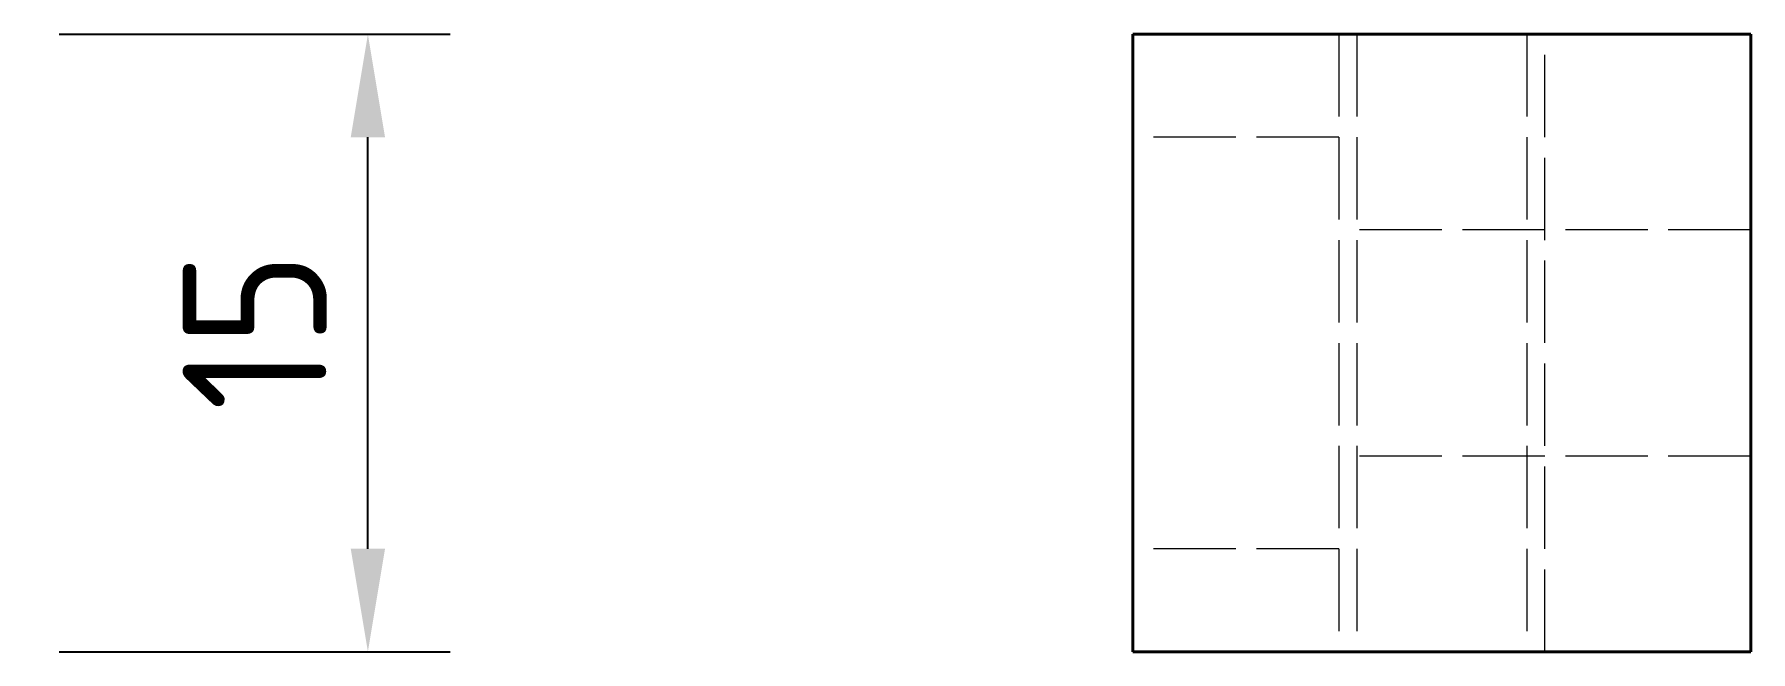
# Model space of a CAD drawing. Header units: millimetres. Extents: x 0 to 210, y 0 to 297.
# Drawn here: x 132.05 to 173.73, y 116.7 to 131.7 of the extents above; entities that cross this region are included whole.
import ezdxf

# ---------------------------------------------------------------- set-up
doc = ezdxf.new("R2010")
doc.units = ezdxf.units.MM
doc.linetypes.add('DASHED', pattern=[0.2067, 0.1654, -0.0413])
for name, color, linetype, lineweight in [('가려진 것(ISO)', 2, 'DASHED', 18), ('가시적인 것(ISO)', 3, 'Continuous', 40), ('치수(ISO)', 2, 'Continuous', 25)]:
    doc.layers.add(name, color=color, linetype=linetype, lineweight=lineweight)
doc.styles.add('치수 텍스트_PSTEK_POSCO', font='isocp.shx')
doc.dimstyles.new('치수_PSTEK_POSCO', dxfattribs={"dimtxt": 3.5, "dimasz": 2.5, "dimexe": 2, "dimexo": 2.5, "dimgap": 1, "dimtad": 1, "dimrnd": 1e-08, "dimdsep": 46, "dimtxsty": '치수 텍스트_PSTEK_POSCO', "dimcen": 0.09, "dimdle": 10, "dimclrd": 7, "dimclre": 7, "dimclrt": 2, "dimadec": 1, "dimazin": 2, "dimtfac": 1, "dimtmove": 0, "dimatfit": 3, "dimfxl": 0, "dimtolj": 1, "dimlwd": -1, "dimlwe": -1, "dimarcsym": 0})

# ---------------------------------------------------------------- blocks, each defined once
blk = doc.blocks.new('*D31')
at = {"layer": 'Defpoints', "color": 0}
for p in [(130.1478942734275, 131.6965223442261), (140.1478942734275, 131.6965223442261), (130.1478942734275, 116.6965223442261)]:
    blk.add_point(p, dxfattribs=at)
at = {"layer": '치수(ISO)', "color": 7}
for p, q in [((132.6478942734275, 131.6965223442261), (142.1478942734275, 131.6965223442261)), ((140.1478942734275, 119.1965223442261), (140.1478942734275, 129.1965223442261)), ((132.6478942734275, 116.6965223442261), (142.1478942734275, 116.6965223442261))]:
    blk.add_line(p, q, dxfattribs=at)
for points in [[(139.7312276067609, 129.1965223442261), (140.5645609400942, 129.1965223442261), (140.1478942734275, 131.6965223442261)], [(139.7312276067609, 119.1965223442261), (140.5645609400942, 119.1965223442261), (140.1478942734275, 116.6965223442261)]]:
    blk.add_solid(points, dxfattribs=at)
at = {"layer": '치수(ISO)', "color": 2, "insert": (137.3978942734275, 122.5490349708109), "char_height": 3.5, "attachment_point": 4, "rotation": 90, "style": '치수 텍스트_PSTEK_POSCO'}
blk.add_mtext('\\A1;15', dxfattribs=at)

msp = doc.modelspace()

# ---------------------------------------------------------------- linework, layer by layer
at = {"layer": '가려진 것(ISO)', "ltscale": 12.09482383728027}
for p, q in [((163.7268433469126, 131.6965223442261), (163.7268433469126, 116.6965223442262)), ((164.1598433469126, 131.6965223442261), (164.1598433469126, 116.6965223442262)), ((168.2938433469127, 131.6965223442261), (168.2938433469127, 116.6965223442262)), ((168.7268433469126, 116.6965223442262), (168.7268433469126, 131.6965223442261)), ((163.7268433469097, 129.1965223442261), (158.7268433469097, 129.1965223442261)), ((173.7268433469097, 126.9465223442261), (163.7268433469097, 126.9465223442261)), ((173.7268433469097, 121.4465223442261), (163.7268433469097, 121.4465223442261)), ((163.7268433469097, 119.1965223442261), (158.7268433469097, 119.1965223442261))]:
    msp.add_line(p, q, dxfattribs=at)
at = {"layer": '가시적인 것(ISO)'}
for p, q in [((158.7268433469149, 131.6965223442261), (173.7268433469149, 131.6965223442261)), ((158.7268433469149, 116.6965223442261), (158.7268433469149, 131.6965223442261)), ((173.7268433469149, 131.6965223442261), (173.7268433469149, 116.6965223442261)), ((158.7268433469149, 116.6965223442261), (173.7268433469149, 116.6965223442261))]:
    msp.add_line(p, q, dxfattribs=at)

# ---------------------------------------------------------------- dimensions: what is measured, and where the dimension line sits
at = {"layer": '치수(ISO)', "color": 7}
dim = msp.add_linear_dim(base=(140.1478942734275, 131.6965223442261), p1=(130.1478942734275, 116.6965223442261), p2=(130.1478942734275, 131.6965223442261), angle=90, dimstyle='치수_PSTEK_POSCO', override={"dimdec": 2, "dimtp": 0, "dimtm": -0, "dimtdec": 2, "dimtofl": 0, "dimatfit": 1}, dxfattribs=at)
dim.commit()
dim.dimension.update_dxf_attribs({"geometry": '*D31', "text_midpoint": (140.1478942734275, 124.1965223442261), "dimtype": 160})

doc.saveas('drawing.dxf')
